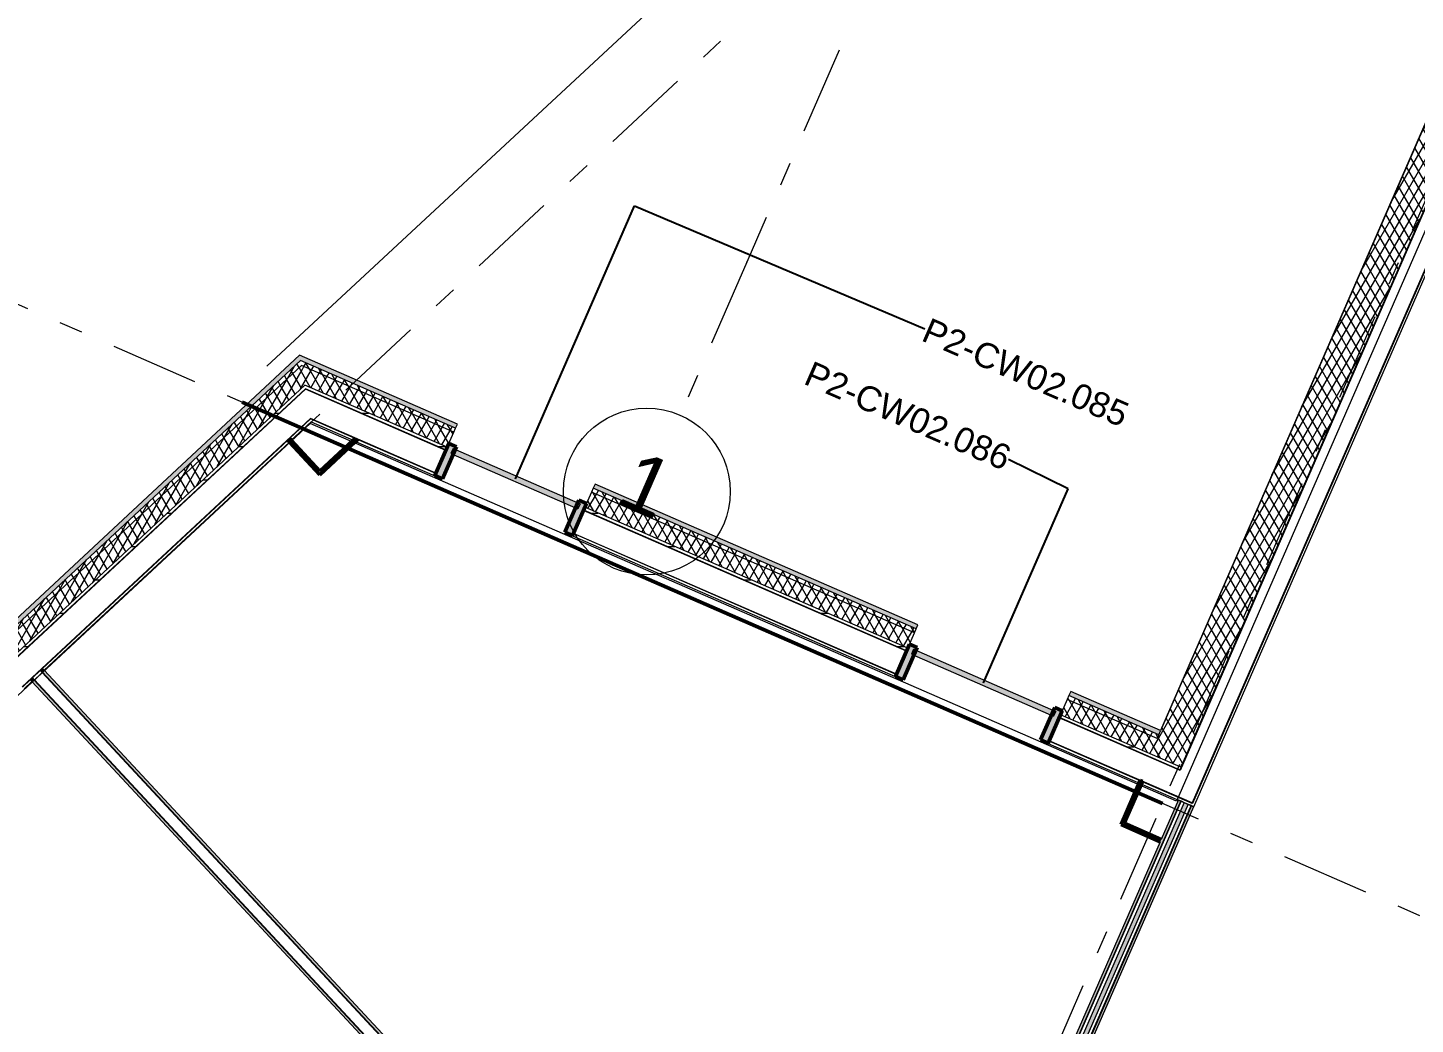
# Model space of a CAD drawing. Header units: millimetres. Extents: x -50172 to 90294, y -80883 to 25069.
# Drawn here: x -4843 to 3473, y -7864 to -1891 of the extents above; entities that cross this region are included whole.
import ezdxf
from ezdxf.enums import TextEntityAlignment as Align

# ---------------------------------------------------------------- set-up
doc = ezdxf.new("R2010")
doc.units = ezdxf.units.MM
doc.header["$MEASUREMENT"] = 0
doc.linetypes.add('Double Dashed', pattern=[1093.611073, 529.166651, -211.666656, 141.111112, -211.666656])
for name, color, linetype in [('A-15-MG_Structural_Grid', 7, 'Continuous'), ('New_A-15-MG_Structural_Grid_Phase_2', 7, 'Continuous'), ('New_A-20-M_Floor_Slab', 7, 'Continuous'), ('New_A-25-M_Curtain_Wall', 7, 'Continuous'), ('New_A-25-M_Wall_Ext', 7, 'Continuous'), ('New_A-25-M_Wall_Int', 7, 'Continuous'), ('New_ArchiCAD Door Markers', 7, 'Continuous'), ('New_ArchiCAD Doors', 7, 'Continuous'), ('New_ArchiCAD Windows', 7, 'Continuous')]:
    doc.layers.add(name, color=color, linetype=linetype)
for name, color, linetype, lineweight, true_color in [('A-15-MG_Structural_Grid_Pen_No__163', 7, 'Continuous', 0, 0x750077), ('A-25-M_Curtain_Wall_Pen_No__46', 7, 'Continuous', 35, 0x444444), ('New_A-15-MG_Structural_Grid_Phase_2_Pen_No__222', 7, 'Continuous', 13, 0x65af33), ('New_A-25-M_Curtain_Wall_Pen_No__144', 7, 'Continuous', 0, 0xc8c8c8), ('New_A-25-M_Curtain_Wall_Pen_No__165', 7, 'Continuous', 0, 0x006060), ('New_A-25-M_Curtain_Wall_Pen_No__27', 7, 'Continuous', 50, 0x2a2a2a), ('New_A-25-M_Wall_Ext_Pen_No__107', 7, 'Continuous', 15, 0xa6a6a6), ('New_A-25-M_Wall_Ext_Pen_No__27', 7, 'Continuous', 50, 0x2a2a2a), ('New_A-25-M_Wall_Int_Pen_No__107', 7, 'Continuous', 15, 0xa6a6a6), ('New_A-25-M_Wall_Int_Pen_No__27', 7, 'Continuous', 50, 0x2a2a2a), ('New_ArchiCAD Doors_Pen_No__43', 7, 'Continuous', 30, 0x444444), ('New_ArchiCAD Doors_Pen_No__63', 7, 'Continuous', 20, 0x606060)]:
    doc.layers.add(name, color=color, linetype=linetype, lineweight=lineweight, true_color=true_color)
for name, color, linetype, lineweight in [('A-25-M_Curtain_Wall_Pen_No__85', 8, 'Continuous', 20), ('New_A-20-M_Floor_Slab_Pen_No__89', 8, 'Continuous', 20), ('New_A-25-M_Curtain_Wall_Pen_No__1', 7, 'Continuous', 13), ('New_A-25-M_Wall_Ext_Pen_No__1', 7, 'Continuous', 13), ('New_A-25-M_Wall_Int_Pen_No__1', 7, 'Continuous', 13), ('New_A-95-P_Drawing_Pen_No__1', 7, 'Continuous', 13), ('New_A-95-P_Drawing_Pen_No__156', 5, 'Continuous', 50), ('New_ArchiCAD Door Markers_Pen_No__1', 7, 'Continuous', 13), ('New_ArchiCAD Door Markers_Pen_No__5', 7, 'Continuous', 25), ('New_ArchiCAD Doors_Pen_No__1', 7, 'Continuous', 13), ('New_ArchiCAD Windows_Pen_No__1', 7, 'Continuous', 13)]:
    doc.layers.add(name, color=color, linetype=linetype, lineweight=lineweight)
doc.styles.add('GENERATED_STYLE_2', font='')
doc.styles.add('GENERATED_STYLE_4', font='')
doc.styles.get('GENERATED_STYLE_2').set_extended_font_data('Swis721 BT', bold=True)
doc.styles.get('GENERATED_STYLE_4').set_extended_font_data('Swis721 BT')
doc.linetypes.add('Double Slash', pattern='A,0,[1,EC-MA-00-03-DR-A-00371 Phase 2 Central Wing Third Floor GA-S2-P161.Shx,S=15.679012,R=0,X=0,Y=0],-1975.555563,0', length=1975.555563)
doc.dimstyles.new('GENERATED_STYLE__2', dxfattribs={"dimtxt": 0.18, "dimasz": 273.6, "dimexe": 0.18, "dimexo": 0.0625, "dimgap": 0.09, "dimtad": 0, "dimtih": 1, "dimtoh": 1, "dimdec": 4, "dimzin": 0, "dimdsep": 46, "dimcen": 0.09, "dimadec": 0, "dimazin": 0, "dimtfac": 1, "dimtdec": 4, "dimtmove": 0, "dimatfit": 3, "dimldrblk": 'ARROWHEAD_5', "dimfxl": 1, "dimtolj": 1, "dimtzin": 0, "dimarcsym": 0})
pattern_1 = [(60, (0, 0), (-43.30127, 25), []), (120, (0, 0), (43.30127, 25), [])]
pattern_2 = [(0, (0, 0), (0, 200), [])]
pattern_3 = [(156.4404, (0, 0), (69.2305, 158.7675), [0, -100]), (156.4404, (-80.45, -59.4), (69.2305, 158.7675), [0, -100])]
pattern_4 = [(222.9404, (0, 0), (-117.9937, 126.797), [0, -100]), (222.9404, (22.4, -97.46), (-117.9937, 126.797), [0, -100])]

# ---------------------------------------------------------------- blocks, each defined once
blk = doc.blocks.new('Slab_3_1', base_point=(-21949.4, -20986.7))
at = {"layer": 'New_A-20-M_Floor_Slab_Pen_No__89', "linetype": 'Continuous', "flags": 128}
blk.add_lwpolyline([(2041.7, -22791.9), (9993.6, -4555.7), (6071.3, -2845.4), (6261, -2410.4), (4700.2, -1729.9), (4510.6, -2164.8), (4033.4, -1956.7), (2040.8, -6526.2), (-3151, -4262.3), (-10733.6, -11317.1), (-11116.4, -10905.7), (-21949.5, -20986.6)], dxfattribs=at)
blk = doc.blocks.new('*X761')
at = {"layer": 'New_A-25-M_Wall_Int_Pen_No__107', "linetype": 'Continuous'}
blk.add_hatch(color=256, dxfattribs=at).paths.add_polyline_path([(936.6, -9172.7), (937.2, -9174), (937.6, -9173.1)])
blk = doc.blocks.new('*X762')
at = {"layer": 'New_A-25-M_Wall_Int_Pen_No__107', "linetype": 'Continuous'}
blk.add_hatch(color=256, dxfattribs=at).paths.add_polyline_path([(960.5, -9183.1), (2111.5, -6543.4), (2088.6, -6533.4), (937.6, -9173.1)])
blk = doc.blocks.new('*X763')
at = {"layer": 'New_A-25-M_Wall_Int_Pen_No__107', "linetype": 'Continuous'}
blk.add_hatch(color=256, dxfattribs=at).paths.add_polyline_path([(950.5, -9206), (960.5, -9183.1), (937.6, -9173.1), (937.2, -9174), (949.6, -9205.6)])
blk = doc.blocks.new('Wall_226_1', base_point=(2145.4, -6558.2))
at = {"layer": 'New_A-25-M_Wall_Int_Pen_No__107', "linetype": 'Continuous'}
for points in [[(931.3, -9130), (2067.5, -6524.2), (2053.8, -6518.2), (917.5, -9124)], [(975.2, -9241.8), (2145.4, -6558.2), (2131.7, -6552.2), (961.5, -9235.8)], [(931.3, -9130), (917.5, -9124), (925.3, -9143.7)], [(975.2, -9241.8), (961.5, -9235.8), (969.2, -9255.6)]]:
    blk.add_hatch(color=256, dxfattribs=at).paths.add_polyline_path(points)
at = {"layer": 'New_A-25-M_Wall_Int_Pen_No__107', "linetype": 'Continuous', "lineweight": 0, "true_color": 0x535353}
for points in [[(928, -9144.9), (2070.3, -6525.4), (2067.5, -6524.2), (925.3, -9143.7)], [(962.7, -9233.1), (2131.7, -6552.2), (2128.9, -6551), (959.9, -9231.9)], [(928, -9144.9), (925.3, -9143.7), (926.8, -9147.6)], [(962.7, -9233.1), (959.9, -9231.9), (961.5, -9235.8)]]:
    blk.add_hatch(color=251, dxfattribs=at).paths.add_polyline_path(points)
at = {"layer": 'New_A-25-M_Wall_Int_Pen_No__1', "linetype": 'Continuous'}
for p, q in [((2067.5, -6524.2), (925.3, -9143.7)), ((2070.3, -6525.4), (926.8, -9147.6)), ((2088.6, -6533.4), (937.6, -9173.1)), ((2111.5, -6543.4), (950.5, -9206)), ((2128.9, -6551), (959.9, -9231.9)), ((2131.7, -6552.2), (961.5, -9235.8)), ((937.6, -9173.1), (936.6, -9172.7)), ((950.5, -9206), (949.6, -9205.6))]:
    blk.add_line(p, q, dxfattribs=at)
at = {"layer": 'New_A-25-M_Wall_Int_Pen_No__1', "linetype": 'Continuous', "flags": 128}
for points in [[(969.2, -9255.6), (2145.4, -6558.2)], [(2053.8, -6518.2), (1950.3, -6755.5)], [(2053.8, -6518.2), (2067.5, -6524.2)], [(2067.5, -6524.2), (2070.3, -6525.4)], [(2070.3, -6525.4), (2088.6, -6533.4)], [(2088.6, -6533.4), (2111.5, -6543.4)], [(2111.5, -6543.4), (2128.9, -6551)], [(2128.9, -6551), (2131.7, -6552.2)], [(2131.7, -6552.2), (2145.4, -6558.2)], [(1944.3, -6769.3), (917.5, -9124)]]:
    blk.add_lwpolyline(points, dxfattribs=at)
at = {"layer": 'New_A-25-M_Wall_Int', "color": 250, "lineweight": 50, "true_color": 0x2a2a2a}
for name in ['*X762', '*X761', '*X763']:
    blk.add_blockref(name, (0, 0), dxfattribs=at)
blk = doc.blocks.new('*X765')
at = {"layer": 'New_A-25-M_Wall_Int_Pen_No__107', "linetype": 'Continuous'}
blk.add_hatch(color=256, dxfattribs=at).paths.add_polyline_path([(-1411.7, -8148.7), (-1406.7, -8178.1), (-950.2, -8377.2), (-940.2, -8354.2)])
blk = doc.blocks.new('*X766')
at = {"layer": 'New_A-25-M_Wall_Int_Pen_No__107', "linetype": 'Continuous'}
blk.add_hatch(color=256, dxfattribs=at).paths.add_polyline_path([(433.9, -8980.7), (927.6, -9196), (937.2, -9174), (936.6, -9172.7), (443.9, -8957.8)])
blk = doc.blocks.new('*X767')
at = {"layer": 'New_A-25-M_Wall_Int_Pen_No__107', "linetype": 'Continuous'}
blk.add_hatch(color=256, dxfattribs=at).paths.add_polyline_path([(927.6, -9196), (949.6, -9205.6), (937.2, -9174)])
blk = doc.blocks.new('Door with Sidelight on Side 2 19_8')
at = {"layer": 'New_ArchiCAD Doors_Pen_No__1', "linetype": 'Continuous'}
for p, q in [((-755, 0), (-755, -15)), ((755, 0), (755, -15)), ((-755, -15), (-755, -18)), ((-755, -18), (-755, -37)), ((-755, -37), (-755, -62)), ((-755, -62), (-755, -82)), ((-755, -82), (-755, -85)), ((755, -15), (755, -18)), ((755, -18), (755, -37)), ((755, -37), (755, -62)), ((755, -62), (755, -82)), ((755, -82), (755, -85)), ((-755, -85), (-755, -100)), ((755, -85), (755, -100))]:
    blk.add_line(p, q, dxfattribs=at)
at = {"layer": 'New_ArchiCAD Doors_Pen_No__43', "linetype": 'Continuous'}
for p, q in [((-748, 0), (-755, 0)), ((-755, 0), (-755, -100)), ((-682, 0), (-748, 0)), ((-748, 0), (-748, -100)), ((-254, 0), (-682, 0)), ((-682, 0), (-682, -100)), ((-682, -100), (-682, 0)), ((-254, -100), (-254, 0)), ((-188, 0), (-254, 0)), ((-254, 0), (-254, -100)), ((-188, -100), (-188, 0)), ((748, 0), (682, 0)), ((682, 0), (682, -100)), ((748, 0), (755, 0)), ((748, -100), (748, 0)), ((755, 0), (755, -100)), ((-748, -100), (-755, -100)), ((-748, -100), (-682, -100)), ((-682, -100), (-254, -100)), ((-254, -100), (-188, -100)), ((682, -100), (748, -100)), ((748, -100), (755, -100))]:
    blk.add_line(p, q, dxfattribs=at)
at = {"layer": 'New_ArchiCAD Doors_Pen_No__63', "linetype": 'Continuous'}
blk.add_line((682, 0), (682, 870), dxfattribs=at)
blk.add_arc((682, 0), 870, 90, 180, dxfattribs=at)
blk = doc.blocks.new('Door Stamp 17_34')
at = {"layer": 'New_ArchiCAD Door Markers_Pen_No__5', "linetype": 'Continuous'}
for p, q in [((770.5, -108), (-206.6, -108)), ((-206.6, -108), (-206.6, -319.8)), ((770.5, -319.8), (770.5, -108)), ((-206.6, -319.8), (770.5, -319.8)), ((-206.6, -319.8), (770.5, -319.8))]:
    blk.add_line(p, q, dxfattribs=at)
at = {"layer": 'New_ArchiCAD Door Markers_Pen_No__1', "style": 'GENERATED_STYLE_2'}
blk.add_attdef('AC_WIDO_ID', text='', height=150, dxfattribs=at).set_placement((-147.8, -275), align=Align.BOTTOM_LEFT)
blk = doc.blocks.new('Wall_227_1', base_point=(-1499, -8179.3))
at = {"layer": 'New_A-25-M_Wall_Int_Pen_No__107', "linetype": 'Continuous'}
for points in [[(-925.4, -8320.3), (-1419.1, -8105.1), (-1416.1, -8122.7), (-931.4, -8334.1)], [(-959.4, -8398.2), (-1402, -8205.2), (-1399, -8222.9), (-965.4, -8412)], [(458.7, -8923.9), (452.7, -8937.6), (911.5, -9137.7), (917.5, -9124)], [(424.7, -9001.8), (418.7, -9015.5), (955.5, -9249.6), (961.5, -9235.8)], [(911.5, -9137.7), (925.3, -9143.7), (917.5, -9124)], [(955.5, -9249.6), (969.2, -9255.6), (961.5, -9235.8)]]:
    blk.add_hatch(color=256, dxfattribs=at).paths.add_polyline_path(points)
at = {"layer": 'New_A-25-M_Wall_Int_Pen_No__107', "linetype": 'Continuous', "lineweight": 0, "true_color": 0x535353}
for points in [[(-1416.1, -8122.7), (-1415.5, -8126.3), (-932.6, -8336.8), (-931.4, -8334.1)], [(-1402.6, -8201.7), (-1402, -8205.2), (-959.4, -8398.2), (-958.2, -8395.5)], [(451.5, -8940.4), (924.1, -9146.4), (925.3, -9143.7), (452.7, -8937.6)], [(424.7, -9001.8), (958.7, -9234.6), (959.9, -9231.9), (425.9, -8999)], [(924.1, -9146.4), (926.8, -9147.6), (925.3, -9143.7)], [(958.7, -9234.6), (961.5, -9235.8), (959.9, -9231.9)]]:
    blk.add_hatch(color=251, dxfattribs=at).paths.add_polyline_path(points)
at = {"layer": 'New_A-25-M_Wall_Int_Pen_No__1', "linetype": 'Continuous'}
for p, q in [((-1416.1, -8122.7), (-931.4, -8334.1)), ((-1415.5, -8126.3), (-932.6, -8336.8)), ((-1411.7, -8148.7), (-940.2, -8354.2)), ((-1406.7, -8178.1), (-950.2, -8377.2)), ((-1402.6, -8201.7), (-958.2, -8395.5)), ((-1402, -8205.2), (-959.4, -8398.2)), ((-959.4, -8398.2), (-965.4, -8412)), ((-958.2, -8395.5), (-959.4, -8398.2)), ((-950.2, -8377.2), (-958.2, -8395.5)), ((-940.2, -8354.2), (-950.2, -8377.2)), ((-932.6, -8336.8), (-940.2, -8354.2)), ((-931.4, -8334.1), (-932.6, -8336.8)), ((-925.4, -8320.3), (-931.4, -8334.1)), ((433.9, -8980.7), (425.9, -8999)), ((443.9, -8957.8), (433.9, -8980.7)), ((433.9, -8980.7), (927.6, -9196)), ((451.5, -8940.4), (443.9, -8957.8)), ((443.9, -8957.8), (919.2, -9165.1)), ((452.7, -8937.6), (451.5, -8940.4)), ((451.5, -8940.4), (924.1, -9146.4)), ((458.7, -8923.9), (452.7, -8937.6)), ((452.7, -8937.6), (911.5, -9137.7)), ((424.7, -9001.8), (418.7, -9015.5)), ((425.9, -8999), (424.7, -9001.8)), ((424.7, -9001.8), (958.7, -9234.6)), ((425.9, -8999), (942.5, -9224.3)), ((911.5, -9137.7), (925.3, -9143.7)), ((924.1, -9146.4), (926.8, -9147.6)), ((919.2, -9165.1), (936.6, -9172.7)), ((927.6, -9196), (949.6, -9205.6)), ((942.5, -9224.3), (959.9, -9231.9)), ((958.7, -9234.6), (961.5, -9235.8))]:
    blk.add_line(p, q, dxfattribs=at)
at = {"layer": 'New_A-25-M_Wall_Int_Pen_No__1', "linetype": 'Continuous', "flags": 128}
for points in [[(-925.4, -8320.3), (-1419.1, -8105.1)], [(-1399, -8222.9), (-965.4, -8412)], [(917.5, -9124), (458.7, -8923.9)], [(418.7, -9015.5), (955.5, -9249.6)], [(969.2, -9255.6), (955.5, -9249.6)]]:
    blk.add_lwpolyline(points, dxfattribs=at)
at = {"layer": 'New_A-25-M_Wall_Int', "color": 250, "lineweight": 50, "true_color": 0x2a2a2a}
for name in ['*X765', '*X766', '*X767']:
    blk.add_blockref(name, (0, 0), dxfattribs=at)
at = {"layer": 'New_ArchiCAD Door Markers'}
ref = blk.add_blockref('Door Stamp 17_34', (-233.4, -8622.1), dxfattribs=dict(at, rotation=336.4404115839915))
ref.add_attrib('AC_WIDO_ID', 'ID03.020', dxfattribs={"layer": 'New_ArchiCAD Door Markers_Pen_No__1', "color": 7, "height": 150, "rotation": 336.44041, "style": 'GENERATED_STYLE_2'}).set_placement((-496.7, -8811.4), align=Align.BOTTOM_LEFT)
at = {"layer": 'New_ArchiCAD Doors', "color": 251, "linetype": 'Continuous', "lineweight": 20, "true_color": 0x606060, "zscale": 1000, "rotation": 336.4404115839915}
blk.add_blockref('Door with Sidelight on Side 2 19_8', (-233.4, -8622.1), dxfattribs=at)
blk = doc.blocks.new('Wall_264_1', base_point=(-2096.2, -8735.1))
at = {"layer": 'New_A-25-M_Wall_Int_Pen_No__107', "linetype": 'Continuous'}
for points in [[(-2085.2, -8724.9), (-4807.2, -5799.9), (-4818.2, -5810.1), (-2096.2, -8735.1)], [(-2023, -8667), (-4745, -5742), (-4756, -5752.2), (-2034, -8677.2)]]:
    blk.add_hatch(color=256, dxfattribs=at).paths.add_polyline_path(points)
at = {"layer": 'New_A-25-M_Wall_Int_Pen_No__107', "linetype": 'Continuous', "lineweight": 0, "true_color": 0x535353}
for points in [[(-2083, -8722.8), (-4805, -5797.8), (-4807.2, -5799.9), (-2085.2, -8724.9)], [(-2034, -8677.2), (-4756, -5752.2), (-4758.2, -5754.2), (-2036.2, -8679.2)]]:
    blk.add_hatch(color=251, dxfattribs=at).paths.add_polyline_path(points)
at = {"layer": 'New_A-25-M_Wall_Int_Pen_No__1', "linetype": 'Continuous'}
for p, q in [((-2085.2, -8724.9), (-4807.2, -5799.9)), ((-2083, -8722.8), (-4805, -5797.8)), ((-2036.2, -8679.2), (-4758.2, -5754.2)), ((-2034, -8677.2), (-4756, -5752.2))]:
    blk.add_line(p, q, dxfattribs=at)
at = {"layer": 'New_A-25-M_Wall_Int_Pen_No__1', "linetype": 'Continuous', "flags": 128}
for points in [[(-4818.2, -5810.1), (-2096.2, -8735.1)], [(-2023, -8667), (-4745, -5742)]]:
    blk.add_lwpolyline(points, dxfattribs=at)
blk = doc.blocks.new('Wall_321_1', base_point=(-3091.7, -4548.3))
at = {"layer": 'New_A-25-M_Wall_Int_Pen_No__107', "linetype": 'Continuous'}
blk.add_hatch(color=256, dxfattribs=at).paths.add_polyline_path([(-3092.4, -4569.5), (-2878, -4369.9), (-2893, -4363.4), (-3091.7, -4548.3)])
at = {"layer": 'New_A-25-M_Wall_Int_Pen_No__27', "linetype": 'Continuous', "flags": 128}
for points in [[(-3092.4, -4569.5), (-2878, -4369.9)], [(-2893, -4363.4), (-3091.7, -4548.3)]]:
    blk.add_lwpolyline(points, dxfattribs=at)
blk = doc.blocks.new('Wall_322_1', base_point=(-3091.7, -4548.3))
at = {"layer": 'New_A-25-M_Wall_Int_Pen_No__107', "linetype": 'Continuous'}
blk.add_hatch(color=256, dxfattribs=at).paths.add_polyline_path([(-3091.7, -4548.3), (-3263.7, -4363.5), (-3274.6, -4373.7), (-3092.4, -4569.5)])
at = {"layer": 'New_A-25-M_Wall_Int_Pen_No__27', "linetype": 'Continuous', "flags": 128}
for points in [[(-3274.6, -4373.7), (-3092.4, -4569.5)], [(-3091.7, -4548.3), (-3263.7, -4363.5)]]:
    blk.add_lwpolyline(points, dxfattribs=at)
blk = doc.blocks.new('Wall_323_1', base_point=(1709.2, -6666.8))
at = {"layer": 'New_A-25-M_Wall_Int_Pen_No__107', "linetype": 'Continuous'}
blk.add_hatch(color=256, dxfattribs=at).paths.add_polyline_path([(1709.2, -6666.8), (1944.3, -6769.3), (1950.3, -6755.5), (1729, -6659)])
at = {"layer": 'New_A-25-M_Wall_Int_Pen_No__27', "linetype": 'Continuous', "flags": 128}
for points in [[(1709.2, -6666.8), (1944.3, -6769.3)], [(1950.3, -6755.5), (1729, -6659)]]:
    blk.add_lwpolyline(points, dxfattribs=at)
blk = doc.blocks.new('Wall_324_1', base_point=(1709.2, -6666.8))
at = {"layer": 'New_A-25-M_Wall_Int_Pen_No__107', "linetype": 'Continuous'}
blk.add_hatch(color=256, dxfattribs=at).paths.add_polyline_path([(1729, -6659), (1838.4, -6408), (1824.7, -6402), (1709.2, -6666.8)])
at = {"layer": 'New_A-25-M_Wall_Int_Pen_No__27', "linetype": 'Continuous', "flags": 128}
for points in [[(1824.7, -6402), (1709.2, -6666.8)], [(1838.4, -6408), (1824.7, -6402)], [(1729, -6659), (1838.4, -6408)]]:
    blk.add_lwpolyline(points, dxfattribs=at)
blk = doc.blocks.new('Wall_478_1', base_point=(3768.4, -1922.9))
at = {"layer": 'New_A-25-M_Wall_Ext_Pen_No__107', "linetype": 'Continuous'}
for points in [[(1946.2, -6103.7), (3769.1, -1923.2), (3768.4, -1922.9), (1945.5, -6103.4)], [(2068.1, -6322.7), (3951.8, -2002.9), (3951.3, -2002.7), (2067.7, -6322.5)], [(1946.2, -6103.7), (1945.5, -6103.4), (1945.9, -6104.3)]]:
    blk.add_hatch(color=256, dxfattribs=at).paths.add_polyline_path(points)
h = blk.add_hatch(dxfattribs=at)
h.set_pattern_fill('Batt_Insulation_0001', color=256, style=0, pattern_type=2)
h.set_pattern_definition(pattern_1)
h.paths.add_polyline_path([(2107.6, -6230.8), (3951.3, -2002.7), (3769.1, -1923.2), (1945.9, -6104.3), (1976.1, -6173.4)])
at = {"layer": 'New_A-25-M_Wall_Ext_Pen_No__107', "linetype": 'Continuous', "lineweight": 0, "true_color": 0x535353}
for points in [[(2063.7, -6340.4), (3954.5, -2004.1), (3951.8, -2002.9), (2060.9, -6339.2)], [(2137.7, -6538.4), (4089.3, -2062.8), (4086.5, -2061.6), (2134.9, -6537.2)], [(2059.7, -6340.8), (2060.5, -6339), (2045.4, -6332.4), (2046.5, -6335.1)], [(2060.1, -6341), (2060.9, -6339.2), (2060.5, -6339), (2059.7, -6340.8)], [(2062.9, -6342.2), (2063.7, -6340.4), (2060.9, -6339.2), (2060.1, -6341)], [(2134.6, -6537.1), (2134.8, -6537.5), (2134.9, -6537.2)], [(2136.9, -6540.3), (2137.7, -6538.4), (2134.9, -6537.2), (2134.8, -6537.5), (2135.8, -6539.8)]]:
    blk.add_hatch(color=251, dxfattribs=at).paths.add_polyline_path(points)
at = {"layer": 'New_A-25-M_Wall_Ext_Pen_No__107', "linetype": 'Continuous'}
h = blk.add_hatch(dxfattribs=at)
h.set_pattern_fill('Plaster_0001', color=256, style=0, pattern_type=2)
h.set_pattern_definition([(246.4404, (0, 0), (-158.7675, 69.2305), [0, -100]), (246.4404, (59.4, -80.45), (-158.7675, 69.2305), [0, -100])])
h.paths.add_polyline_path([(2150.6, -6546.3), (4103, -2068.8), (4089.3, -2062.8), (2136.9, -6540.3)])
h = blk.add_hatch(dxfattribs=at)
h.set_pattern_fill('Batt_Insulation_0001', color=256, style=0, pattern_type=2)
h.set_pattern_definition(pattern_1)
h.paths.add_polyline_path([(2067.7, -6322.5), (2107.6, -6230.8), (1976.1, -6173.4), (2034.8, -6308.1)])
h = blk.add_hatch(dxfattribs=at)
h.set_pattern_fill('Plywood_0001', color=256, style=0, pattern_type=2)
h.set_pattern_definition(pattern_2)
h.paths.add_polyline_path([(2060.5, -6339), (2067.7, -6322.5), (2034.8, -6308.1), (2045.4, -6332.4)])
h = blk.add_hatch(dxfattribs=at)
h.set_pattern_fill('Plywood_0001', color=256, style=0, pattern_type=2)
h.set_pattern_definition(pattern_2)
h.paths.add_polyline_path([(2060.9, -6339.2), (2068.1, -6322.7), (2067.7, -6322.5), (2060.5, -6339)])
h = blk.add_hatch(dxfattribs=at)
h.set_pattern_fill('Plaster_0001', color=256, style=0, pattern_type=2)
h.set_pattern_definition(pattern_3)
h.paths.add_polyline_path([(2135.8, -6539.8), (2136.4, -6541.3), (2136.9, -6540.3)])
h = blk.add_hatch(dxfattribs=at)
h.set_pattern_fill('Plaster_0001', color=256, style=0, pattern_type=2)
h.set_pattern_definition(pattern_3)
h.paths.add_polyline_path([(2136.9, -6540.3), (2136.4, -6541.3), (2144.6, -6560), (2150.6, -6546.3)])
at = {"layer": 'New_A-25-M_Wall_Ext_Pen_No__1', "linetype": 'Continuous'}
for p, q in [((3769.1, -1923.2), (1945.9, -6104.3)), ((3951.8, -2002.9), (2060.9, -6339.2)), ((3954.5, -2004.1), (2062.9, -6342.2)), ((3951.3, -2002.7), (2067.7, -6322.5)), ((4086.5, -2061.6), (2134.9, -6537.2)), ((4089.3, -2062.8), (2136.9, -6540.3)), ((2067.7, -6322.5), (2034.8, -6308.1)), ((2060.5, -6339), (2045.4, -6332.4)), ((2059.7, -6340.8), (2046.5, -6335.1)), ((2060.1, -6341), (2059.7, -6340.8)), ((2062.9, -6342.2), (2060.1, -6341)), ((2060.9, -6339.2), (2060.5, -6339)), ((2068.1, -6322.7), (2067.7, -6322.5)), ((2134.9, -6537.2), (2134.6, -6537.1)), ((2136.9, -6540.3), (2135.8, -6539.8))]:
    blk.add_line(p, q, dxfattribs=at)
at = {"layer": 'New_A-25-M_Wall_Ext_Pen_No__1', "linetype": 'Continuous', "flags": 128}
for points in [[(3768.4, -1922.9), (1945.5, -6103.4)], [(3768.4, -1922.9), (3769.1, -1923.2)], [(3769.1, -1923.2), (3951.3, -2002.7)], [(2150.6, -6546.3), (4103, -2068.8)], [(3951.3, -2002.7), (3951.8, -2002.9)], [(3951.8, -2002.9), (3954.5, -2004.1)], [(3954.5, -2004.1), (4086.5, -2061.6)], [(4086.5, -2061.6), (4089.3, -2062.8)], [(4089.3, -2062.8), (4103, -2068.8)], [(2144.6, -6560), (2150.6, -6546.3)]]:
    blk.add_lwpolyline(points, dxfattribs=at)
blk = doc.blocks.new('Standard grid marker')
at = {"layer": 'A-15-MG_Structural_Grid_Pen_No__163', "linetype": 'Double Dashed'}
for p, q in [((1000, 0), (29726, 0)), ((29726, 0), (30726, 0))]:
    blk.add_line(p, q, dxfattribs=at)
at = {"layer": 'A-15-MG_Structural_Grid_Pen_No__163', "linetype": 'Continuous'}
blk.add_circle((31226, 0), 500, dxfattribs=at)
at = {"layer": 'A-15-MG_Structural_Grid_Pen_No__163', "linetype": 'Double Dashed'}
blk.add_point((29726, 0), dxfattribs=at)
blk.add_point((29726, 0), dxfattribs=at)
at = {"layer": 'A-15-MG_Structural_Grid_Pen_No__163', "style": 'GENERATED_STYLE_4'}
for tag, p in [('AC_MarkerText_1_0', (-500, 41.2)), ('AC_MarkerText_1_1', (31226, 41.2))]:
    blk.add_attdef(tag, text='', height=350, rotation=90, dxfattribs=at).set_placement(p, align=Align.MIDDLE_CENTER)
blk = doc.blocks.new('Standard grid marker_23')
at = {"layer": 'New_A-15-MG_Structural_Grid_Phase_2_Pen_No__222', "linetype": 'Double Dashed'}
blk.add_line((2642.7, 0), (48997.9, 0), dxfattribs=at)
at = {"layer": 'New_A-15-MG_Structural_Grid_Phase_2_Pen_No__222', "style": 'GENERATED_STYLE_4'}
blk.add_attdef('AC_MarkerText_1', text='', height=350, rotation=113.5, dxfattribs=at).set_placement((-500, -1294.1), align=Align.MIDDLE_CENTER)
blk = doc.blocks.new('ARROWHEAD_5')
at = {"color": 0, "linetype": 'Continuous', "lineweight": 0}
blk.add_line((0, 0), (-1, 0), dxfattribs=at)
blk.add_solid([(-1, 0.2679), (0, 0), (-1, -0.2679), (-1, 0.2679)], dxfattribs=at)
blk = doc.blocks.new('Curtain Wall_19_1')
at = {"layer": 'New_A-25-M_Curtain_Wall_Pen_No__144', "linetype": 'Continuous'}
for points in [[(402.7, -5798.3), (486.6, -5605.8), (440.8, -5585.8), (356.8, -5778.3)], [(1273.5, -6178), (1357.4, -5985.5), (1311.6, -5965.5), (1227.6, -6158)]]:
    blk.add_hatch(color=256, dxfattribs=at).paths.add_polyline_path(points)
at = {"layer": 'New_A-25-M_Curtain_Wall_Pen_No__165', "linetype": 'Continuous', "lineweight": 0, "true_color": 0x001818}
blk.add_hatch(color=168, dxfattribs=at).paths.add_polyline_path([(452.9, -5645.6), (1305.3, -6017.3), (1318.1, -5988), (465.7, -5616.3)])
at = {"layer": 'New_A-25-M_Curtain_Wall_Pen_No__1', "linetype": 'Continuous'}
for p, q in [((465.7, -5616.3), (452.9, -5645.6)), ((452.9, -5645.6), (1305.3, -6017.3)), ((465.7, -5616.3), (1318.1, -5988)), ((1318.1, -5988), (1305.3, -6017.3))]:
    blk.add_line(p, q, dxfattribs=at)
at = {"layer": 'New_A-25-M_Curtain_Wall_Pen_No__27', "linetype": 'Continuous'}
for p, q in [((440.8, -5585.8), (356.8, -5778.3)), ((486.6, -5605.8), (402.7, -5798.3)), ((440.8, -5585.8), (486.6, -5605.8)), ((356.8, -5778.3), (402.7, -5798.3)), ((1311.6, -5965.5), (1227.6, -6158)), ((1357.4, -5985.5), (1273.5, -6178)), ((1311.6, -5965.5), (1357.4, -5985.5)), ((1227.6, -6158), (1273.5, -6178))]:
    blk.add_line(p, q, dxfattribs=at)
blk = doc.blocks.new('Curtain Wall_20_1')
at = {"layer": 'New_A-25-M_Curtain_Wall_Pen_No__144', "linetype": 'Continuous'}
for points in [[(-2356.6, -4595.1), (-2272.7, -4402.6), (-2318.5, -4382.6), (-2402.5, -4575.1)], [(-1577.5, -4934.8), (-1493.5, -4742.3), (-1539.4, -4722.3), (-1623.3, -4914.8)]]:
    blk.add_hatch(color=256, dxfattribs=at).paths.add_polyline_path(points)
at = {"layer": 'New_A-25-M_Curtain_Wall_Pen_No__165', "linetype": 'Continuous', "lineweight": 0, "true_color": 0x001818}
blk.add_hatch(color=168, dxfattribs=at).paths.add_polyline_path([(-2306.4, -4442.4), (-1545.6, -4774.2), (-1532.8, -4744.8), (-2293.6, -4413.1)])
at = {"layer": 'New_A-25-M_Curtain_Wall_Pen_No__1', "linetype": 'Continuous'}
for p, q in [((-2293.6, -4413.1), (-2306.4, -4442.4)), ((-2306.4, -4442.4), (-1545.6, -4774.2)), ((-2293.6, -4413.1), (-1532.8, -4744.8)), ((-1532.8, -4744.8), (-1545.6, -4774.2))]:
    blk.add_line(p, q, dxfattribs=at)
at = {"layer": 'New_A-25-M_Curtain_Wall_Pen_No__27', "linetype": 'Continuous'}
for p, q in [((-2318.5, -4382.6), (-2402.5, -4575.1)), ((-2272.7, -4402.6), (-2356.6, -4595.1)), ((-2318.5, -4382.6), (-2272.7, -4402.6)), ((-2402.5, -4575.1), (-2356.6, -4595.1)), ((-1539.4, -4722.3), (-1623.3, -4914.8)), ((-1539.4, -4722.3), (-1493.5, -4742.3)), ((-1493.5, -4742.3), (-1577.5, -4934.8)), ((-1623.3, -4914.8), (-1577.5, -4934.8))]:
    blk.add_line(p, q, dxfattribs=at)
blk = doc.blocks.new('Rectangular Window Opening 19_4')
at = {"layer": 'New_ArchiCAD Windows_Pen_No__1', "linetype": 'Continuous'}
for p, q in [((-500, 324), (-500, 339)), ((500, 339), (500, 324)), ((-500, 322), (-500, 324)), ((-500, 172), (-500, 322)), ((500, 324), (500, 322)), ((500, 322), (500, 172)), ((-500, 170), (-500, 172)), ((-500, 152), (-500, 170)), ((500, 172), (500, 170)), ((500, 170), (500, 152)), ((-500, 52), (-500, 152)), ((500, 152), (500, 52)), ((-500, 27), (-500, 52)), ((-500, 0), (-500, 27)), ((500, 52), (500, 27)), ((500, 27), (500, 0))]:
    blk.add_line(p, q, dxfattribs=at)
blk = doc.blocks.new('Rectangular Window Opening 19_5')
at = {"layer": 'New_ArchiCAD Windows_Pen_No__1', "linetype": 'Continuous'}
for p, q in [((-450, 324), (-450, 339)), ((450, 339), (450, 324)), ((-450, 322), (-450, 324)), ((-450, 172), (-450, 322)), ((450, 324), (450, 322)), ((450, 322), (450, 172)), ((-450, 170), (-450, 172)), ((-450, 152), (-450, 170)), ((450, 172), (450, 170)), ((450, 170), (450, 152)), ((-450, 52), (-450, 152)), ((450, 152), (450, 52)), ((-450, 27), (-450, 52)), ((-450, 0), (-450, 27)), ((450, 52), (450, 27)), ((450, 27), (450, 0))]:
    blk.add_line(p, q, dxfattribs=at)
blk = doc.blocks.new('Wall_479_1', base_point=(-3348.9, -3979.7))
at = {"layer": 'New_A-25-M_Wall_Ext_Pen_No__107', "linetype": 'Continuous'}
for points in [[(-2267.8, -4266.2), (-3213.6, -3853.8), (-3208.1, -3885.6), (-2278.5, -4290.9)], [(-2893, -4363.4), (-2878, -4369.9), (-2866, -4358.8), (-2881, -4352.2)], [(491.5, -5469.3), (-1442.8, -4625.9), (-1453.6, -4650.7), (480.7, -5494.1)], [(1945.5, -6103.4), (1408.1, -5869), (1397.3, -5893.8), (1934.8, -6128.1)], [(1934.8, -6128.1), (1935.4, -6128.4), (1945.9, -6104.3), (1945.5, -6103.4)]]:
    blk.add_hatch(color=256, dxfattribs=at).paths.add_polyline_path(points)
h = blk.add_hatch(dxfattribs=at)
h.set_pattern_fill('Batt_Insulation_0001', color=256, style=0, pattern_type=2)
h.set_pattern_definition(pattern_1)
h.paths.add_polyline_path([(-2278.5, -4290.9), (-3208.1, -3885.6), (-3203.1, -3915.1), (-2288.5, -4313.8)])
h = blk.add_hatch(dxfattribs=at)
h.set_pattern_fill('Batt_Insulation_0001', color=256, style=0, pattern_type=2)
h.set_pattern_definition(pattern_1)
h.paths.add_polyline_path([(-2288.5, -4313.8), (-3203.1, -3915.1), (-3183, -4032.9), (-2328.5, -4405.5)])
h = blk.add_hatch(dxfattribs=at)
h.set_pattern_fill('Plywood_0001', color=256, style=0, pattern_type=2)
h.set_pattern_definition(pattern_2)
h.paths.add_polyline_path([(-2328.5, -4405.5), (-3183, -4032.9), (-3179.3, -4054.1), (-2335.7, -4422)])
at = {"layer": 'New_A-25-M_Wall_Ext_Pen_No__107', "linetype": 'Continuous', "lineweight": 0, "true_color": 0x535353}
for points in [[(-2335.7, -4422), (-3179.3, -4054.1), (-3178.9, -4056.5), (-2336.5, -4423.8)], [(-2396.5, -4561.3), (-3148.7, -4233.3), (-3148.3, -4235.7), (-2397.3, -4563.2)], [(423.5, -5625.2), (-1510.7, -4781.7), (-1511.5, -4783.6), (422.7, -5627)], [(362.8, -5764.5), (-1571.5, -4921.1), (-1572.3, -4922.9), (362, -5766.3)], [(2045.4, -6332.4), (1340.2, -6024.9), (1339.4, -6026.7), (2046.5, -6335.1)], [(2134.8, -6537.5), (2134.6, -6537.1), (1279.4, -6164.2), (1278.6, -6166), (2134.1, -6539.1)], [(2134.1, -6539.1), (2135.8, -6539.8), (2134.8, -6537.5)]]:
    blk.add_hatch(color=251, dxfattribs=at).paths.add_polyline_path(points)
at = {"layer": 'New_A-25-M_Wall_Ext_Pen_No__107', "linetype": 'Continuous'}
h = blk.add_hatch(dxfattribs=at)
h.set_pattern_fill('Plaster_0001', color=256, style=0, pattern_type=2)
h.set_pattern_definition(pattern_3)
h.paths.add_polyline_path([(-2881, -4352.2), (-3148.3, -4235.7), (-3145.3, -4253.3), (-2893, -4363.4)])
h = blk.add_hatch(dxfattribs=at)
h.set_pattern_fill('Plaster_0001', color=256, style=0, pattern_type=2)
h.set_pattern_definition(pattern_3)
h.paths.add_polyline_path([(-2878, -4369.9), (-2403.3, -4576.9), (-2397.3, -4563.2), (-2866, -4358.8)])
h = blk.add_hatch(dxfattribs=at)
h.set_pattern_fill('Batt_Insulation_0001', color=256, style=0, pattern_type=2)
h.set_pattern_definition(pattern_1)
h.paths.add_polyline_path([(480.7, -5494.1), (-1453.6, -4650.7), (-1463.6, -4673.6), (470.7, -5517)])
h = blk.add_hatch(dxfattribs=at)
h.set_pattern_fill('Batt_Insulation_0001', color=256, style=0, pattern_type=2)
h.set_pattern_definition(pattern_1)
h.paths.add_polyline_path([(470.7, -5517), (-1463.6, -4673.6), (-1503.5, -4765.2), (430.7, -5608.7)])
h = blk.add_hatch(dxfattribs=at)
h.set_pattern_fill('Plywood_0001', color=256, style=0, pattern_type=2)
h.set_pattern_definition(pattern_2)
h.paths.add_polyline_path([(430.7, -5608.7), (-1503.5, -4765.2), (-1510.7, -4781.7), (423.5, -5625.2)])
h = blk.add_hatch(dxfattribs=at)
h.set_pattern_fill('Plaster_0001', color=256, style=0, pattern_type=2)
h.set_pattern_definition(pattern_3)
h.paths.add_polyline_path([(362, -5766.3), (-1572.3, -4922.9), (-1578.3, -4936.7), (356, -5780.1)])
h = blk.add_hatch(dxfattribs=at)
h.set_pattern_fill('Batt_Insulation_0001', color=256, style=0, pattern_type=2)
h.set_pattern_definition(pattern_1)
h.paths.add_polyline_path([(1935.4, -6128.4), (1397.3, -5893.8), (1387.3, -5916.7), (1925.4, -6151.3)])
h = blk.add_hatch(dxfattribs=at)
h.set_pattern_fill('Batt_Insulation_0001', color=256, style=0, pattern_type=2)
h.set_pattern_definition(pattern_1)
h.paths.add_polyline_path([(1925.4, -6151.3), (1387.3, -5916.7), (1347.4, -6008.4), (1885.4, -6243)])
h = blk.add_hatch(dxfattribs=at)
h.set_pattern_fill('Plywood_0001', color=256, style=0, pattern_type=2)
h.set_pattern_definition(pattern_2)
h.paths.add_polyline_path([(2034.8, -6308.1), (1347.4, -6008.4), (1340.2, -6024.9), (2045.4, -6332.4)])
h = blk.add_hatch(dxfattribs=at)
h.set_pattern_fill('Batt_Insulation_0001', color=256, style=0, pattern_type=2)
h.set_pattern_definition(pattern_1)
h.paths.add_polyline_path([(1885.4, -6243), (2034.8, -6308.1), (1976.1, -6173.4), (1925.4, -6151.3)])
h = blk.add_hatch(dxfattribs=at)
h.set_pattern_fill('Batt_Insulation_0001', color=256, style=0, pattern_type=2)
h.set_pattern_definition(pattern_1)
h.paths.add_polyline_path([(1925.4, -6151.3), (1976.1, -6173.4), (1961.4, -6139.8), (1935.4, -6128.4)])
h = blk.add_hatch(dxfattribs=at)
h.set_pattern_fill('Batt_Insulation_0001', color=256, style=0, pattern_type=2)
h.set_pattern_definition(pattern_1)
h.paths.add_polyline_path([(1935.4, -6128.4), (1961.4, -6139.8), (1945.9, -6104.3)])
h = blk.add_hatch(dxfattribs=at)
h.set_pattern_fill('Plaster_0001', color=256, style=0, pattern_type=2)
h.set_pattern_definition(pattern_3)
h.paths.add_polyline_path([(2136.4, -6541.3), (2135.8, -6539.8), (1278.6, -6166), (1272.6, -6179.8), (2130.9, -6554)])
h = blk.add_hatch(dxfattribs=at)
h.set_pattern_fill('Plaster_0001', color=256, style=0, pattern_type=2)
h.set_pattern_definition(pattern_3)
h.paths.add_polyline_path([(2130.9, -6554), (2144.6, -6560), (2136.4, -6541.3)])
at = {"layer": 'New_A-25-M_Wall_Ext_Pen_No__1', "linetype": 'Continuous'}
for p, q in [((-2278.5, -4290.9), (-3208.1, -3885.6)), ((-2288.5, -4313.8), (-3203.1, -3915.1)), ((-2328.5, -4405.5), (-3183, -4032.9)), ((-2335.7, -4422), (-3179.3, -4054.1)), ((-2336.5, -4423.8), (-3178.9, -4056.5)), ((-2396.5, -4561.3), (-3148.7, -4233.3)), ((-2881, -4352.2), (-3148.3, -4235.7)), ((-2866, -4358.8), (-2881, -4352.2)), ((-2397.3, -4563.2), (-2866, -4358.8)), ((480.7, -5494.1), (-1453.6, -4650.7)), ((470.7, -5517), (-1463.6, -4673.6)), ((422.7, -5627), (-1511.5, -4783.6)), ((423.5, -5625.2), (-1510.7, -4781.7)), ((430.7, -5608.7), (-1503.5, -4765.2)), ((362, -5766.3), (-1572.3, -4922.9)), ((362.8, -5764.5), (-1571.5, -4921.1)), ((1935.4, -6128.4), (1397.3, -5893.8)), ((1925.4, -6151.3), (1387.3, -5916.7)), ((2046.5, -6335.1), (1339.4, -6026.7)), ((2045.4, -6332.4), (1340.2, -6024.9)), ((2034.8, -6308.1), (1347.4, -6008.4)), ((1925.4, -6151.3), (1935.4, -6128.4)), ((1935.4, -6128.4), (1945.9, -6104.3)), ((2135.8, -6539.8), (1278.6, -6166)), ((2134.6, -6537.1), (1279.4, -6164.2))]:
    blk.add_line(p, q, dxfattribs=at)
at = {"layer": 'New_A-25-M_Wall_Ext_Pen_No__1', "linetype": 'Continuous', "flags": 128}
for points in [[(-2267.8, -4266.2), (-3213.6, -3853.8)], [(-3145.3, -4253.3), (-2893, -4363.4)], [(-2878, -4369.9), (-2403.3, -4576.9)], [(491.5, -5469.3), (-1442.8, -4625.9)], [(-1578.3, -4936.7), (356, -5780.1)], [(1945.5, -6103.4), (1408.1, -5869)], [(1272.6, -6179.8), (2144.6, -6560)]]:
    blk.add_lwpolyline(points, dxfattribs=at)
at = {"layer": 'New_A-25-M_Wall_Ext_Pen_No__27', "linetype": 'Continuous'}
for p, q in [((-2881, -4352.2), (-2893, -4363.4)), ((-2878, -4369.9), (-2866, -4358.8))]:
    blk.add_line(p, q, dxfattribs=at)
at = {"layer": 'New_ArchiCAD Windows', "color": 251, "linetype": 'Continuous', "lineweight": 20, "true_color": 0x606060, "zscale": 1000, "rotation": 156.4404115839914}
for name, p in [('Rectangular Window Opening 19_5', (-1855.3, -4446)), ('Rectangular Window Opening 19_4', (949.8, -5669.2))]:
    blk.add_blockref(name, p, dxfattribs=at)
blk = doc.blocks.new('Wall_480_1', base_point=(-3348.9, -3979.7))
at = {"layer": 'New_A-25-M_Wall_Ext_Pen_No__107', "linetype": 'Continuous'}
for points in [[(-3213.6, -3853.8), (-5096, -5605.5), (-5077.6, -5625.2), (-3208.1, -3885.6)], [(-3274.6, -4373.7), (-3263.7, -4363.5), (-3273.9, -4352.5), (-3284.9, -4362.7)], [(-4756, -5752.2), (-4745, -5742), (-4755.2, -5731), (-4766.2, -5741.2)], [(-4818.2, -5810.1), (-4807.2, -5799.9), (-4817.4, -5788.9), (-4828.4, -5799.1)]]:
    blk.add_hatch(color=256, dxfattribs=at).paths.add_polyline_path(points)
h = blk.add_hatch(dxfattribs=at)
h.set_pattern_fill('Batt_Insulation_0001', color=256, style=0, pattern_type=2)
h.set_pattern_definition(pattern_1)
h.paths.add_polyline_path([(-3208.1, -3885.6), (-5077.6, -5625.2), (-5060.5, -5643.5), (-3203.1, -3915.1)])
h = blk.add_hatch(dxfattribs=at)
h.set_pattern_fill('Batt_Insulation_0001', color=256, style=0, pattern_type=2)
h.set_pattern_definition(pattern_1)
h.paths.add_polyline_path([(-3203.1, -3915.1), (-5060.5, -5643.5), (-4992.4, -5716.8), (-3183, -4032.9)])
h = blk.add_hatch(dxfattribs=at)
h.set_pattern_fill('Plywood_0001', color=256, style=0, pattern_type=2)
h.set_pattern_definition(pattern_2)
h.paths.add_polyline_path([(-3183, -4032.9), (-4992.4, -5716.8), (-4980.2, -5729.9), (-3179.3, -4054.1)])
at = {"layer": 'New_A-25-M_Wall_Ext_Pen_No__107', "linetype": 'Continuous', "lineweight": 0, "true_color": 0x535353}
for points in [[(-3179.3, -4054.1), (-4980.2, -5729.9), (-4978.8, -5731.4), (-3178.9, -4056.5)], [(-4815.2, -5786.8), (-3148.3, -4235.7), (-3148.7, -4233.3), (-4816.6, -5785.4)], [(-4818.8, -5787.4), (-4876.6, -5841.2), (-4875.3, -5842.7), (-4817.4, -5788.9)], [(-4817.4, -5788.9), (-4815.2, -5786.8), (-4816.6, -5785.4), (-4818.8, -5787.4)], [(-4807.2, -5799.9), (-4805, -5797.8), (-4815.2, -5786.8), (-4817.4, -5788.9)], [(-4758.2, -5754.2), (-4756, -5752.2), (-4766.2, -5741.2), (-4768.4, -5743.2)]]:
    blk.add_hatch(color=251, dxfattribs=at).paths.add_polyline_path(points)
at = {"layer": 'New_A-25-M_Wall_Ext_Pen_No__107', "linetype": 'Continuous'}
h = blk.add_hatch(dxfattribs=at)
h.set_pattern_fill('Plaster_0001', color=256, style=0, pattern_type=2)
h.set_pattern_definition(pattern_4)
h.paths.add_polyline_path([(-3263.7, -4363.5), (-3145.3, -4253.3), (-3148.3, -4235.7), (-3273.9, -4352.5)])
h = blk.add_hatch(dxfattribs=at)
h.set_pattern_fill('Plaster_0001', color=256, style=0, pattern_type=2)
h.set_pattern_definition(pattern_4)
h.paths.add_polyline_path([(-4745, -5742), (-3274.6, -4373.7), (-3284.9, -4362.7), (-4755.2, -5731)])
h = blk.add_hatch(dxfattribs=at)
h.set_pattern_fill('Plaster_0001', color=256, style=0, pattern_type=2)
h.set_pattern_definition(pattern_4)
h.paths.add_polyline_path([(-4828.4, -5799.1), (-4875.3, -5842.7), (-4865, -5853.7), (-4818.2, -5810.1)])
at = {"layer": 'New_A-25-M_Wall_Ext_Pen_No__1', "linetype": 'Continuous'}
for p, q in [((-3208.1, -3885.6), (-5077.6, -5625.2)), ((-3203.1, -3915.1), (-5060.5, -5643.5)), ((-3183, -4032.9), (-4992.4, -5716.8)), ((-3179.3, -4054.1), (-4980.2, -5729.9)), ((-3178.9, -4056.5), (-4978.8, -5731.4)), ((-3148.7, -4233.3), (-4816.6, -5785.4)), ((-3148.3, -4235.7), (-3273.9, -4352.5)), ((-3284.9, -4362.7), (-4755.2, -5731)), ((-3273.9, -4352.5), (-3284.9, -4362.7)), ((-4755.2, -5731), (-4766.2, -5741.2)), ((-4745, -5742), (-4755.2, -5731)), ((-4818.8, -5787.4), (-4876.6, -5841.2)), ((-4828.4, -5799.1), (-4875.3, -5842.7)), ((-4817.4, -5788.9), (-4828.4, -5799.1)), ((-4828.4, -5799.1), (-4818.2, -5810.1)), ((-4816.6, -5785.4), (-4818.8, -5787.4)), ((-4817.4, -5788.9), (-4807.2, -5799.9)), ((-4768.4, -5743.2), (-4815.2, -5786.8)), ((-4805, -5797.8), (-4815.2, -5786.8)), ((-4758.2, -5754.2), (-4768.4, -5743.2)), ((-4756, -5752.2), (-4766.2, -5741.2))]:
    blk.add_line(p, q, dxfattribs=at)
at = {"layer": 'New_A-25-M_Wall_Ext_Pen_No__1', "linetype": 'Continuous', "flags": 128}
for points in [[(-3213.6, -3853.8), (-5096, -5605.5)], [(-3263.7, -4363.5), (-3145.3, -4253.3)], [(-4745, -5742), (-3274.6, -4373.7)], [(-4865, -5853.7), (-4818.2, -5810.1)]]:
    blk.add_lwpolyline(points, dxfattribs=at)
at = {"layer": 'New_A-25-M_Wall_Ext_Pen_No__27', "linetype": 'Continuous'}
for p, q in [((-3284.9, -4362.7), (-3274.6, -4373.7)), ((-3263.7, -4363.5), (-3273.9, -4352.5))]:
    blk.add_line(p, q, dxfattribs=at)
blk = doc.blocks.new('Standard grid marker_44')
at = {"layer": 'New_A-15-MG_Structural_Grid_Phase_2_Pen_No__222', "linetype": 'Double Dashed'}
blk.add_line((1905, 0), (37382, 0), dxfattribs=at)
at = {"layer": 'New_A-15-MG_Structural_Grid_Phase_2_Pen_No__222', "style": 'GENERATED_STYLE_4'}
for tag, p in [('AC_MarkerText_1_0', (-500, 946.2)), ('AC_MarkerText_1_1', (39787, 946.2))]:
    blk.add_attdef(tag, text='', height=350, rotation=270, dxfattribs=at).set_placement(p, align=Align.MIDDLE_CENTER)
blk = doc.blocks.new('Standard grid marker_45')
at = {"layer": 'New_A-15-MG_Structural_Grid_Phase_2_Pen_No__222', "linetype": 'Double Dashed'}
blk.add_line((2937.8, 0), (29897.5, 0), dxfattribs=at)
at = {"layer": 'New_A-15-MG_Structural_Grid_Phase_2_Pen_No__222', "style": 'GENERATED_STYLE_4'}
for tag, p in [('AC_MarkerText_1_0', (-500, 43.4)), ('AC_MarkerText_1_1', (33335.4, 43.4))]:
    blk.add_attdef(tag, text='', height=350, rotation=180, dxfattribs=at).set_placement(p, align=Align.MIDDLE_CENTER)

msp = doc.modelspace()

# ---------------------------------------------------------------- linework, layer by layer
at = {"layer": 'New_A-95-P_Drawing_Pen_No__1', "linetype": 'Continuous'}
msp.add_line((-3409.4, -3919.9), (404.1, -374.2), dxfattribs=at)
at = {"layer": 'New_A-95-P_Drawing_Pen_No__156', "linetype": 'Double Slash', "flags": 128}
msp.add_lwpolyline([(1958.2, -6540.7), (-3557.9, -4135.4)], dxfattribs=at)

# ---------------------------------------------------------------- block references
at = {"layer": 'A-15-MG_Structural_Grid', "color": 8, "linetype": 'Continuous', "lineweight": 15}
ref = msp.add_blockref('Standard grid marker', (11348.2, 23952.4), dxfattribs=dict(at, zscale=1000, rotation=246.440411583993))
ref.add_attrib('AC_MarkerText_1_1', '1', dxfattribs={"layer": 'A-15-MG_Structural_Grid_Pen_No__163', "color": 216, "true_color": 0x750077, "height": 350, "rotation": 336.44041, "style": 'GENERATED_STYLE_4'}).set_placement((-1132.9, -4629.5), align=Align.MIDDLE_CENTER)
at = {"layer": 'New_A-15-MG_Structural_Grid_Phase_2', "color": 8, "linetype": 'Continuous', "lineweight": 15, "zscale": 1000}
for name, p, rotation in [('Standard grid marker_44', (-9543.7, -32918), 66.44041158399293), ('Standard grid marker_23', (3387.7, 1823.7), 222.9404146370858), ('Standard grid marker_45', (18901.3, -13928.7), 156.4404115840001)]:
    msp.add_blockref(name, p, dxfattribs=dict(at, rotation=rotation))
at = {"layer": 'New_A-20-M_Floor_Slab', "color": 8, "linetype": 'Continuous', "lineweight": 20}
msp.add_blockref('Slab_3_1', (-21949.4, -20986.7), dxfattribs=at)
at = {"layer": 'New_A-25-M_Curtain_Wall', "linetype": 'Continuous', "lineweight": 0}
for name in ['Curtain Wall_20_1', 'Curtain Wall_19_1']:
    msp.add_blockref(name, (0, 0), dxfattribs=at)
at = {"layer": 'New_A-25-M_Wall_Ext', "color": 250, "lineweight": 50, "true_color": 0x2a2a2a}
for name, p in [('Wall_478_1', (3768.4, -1922.9)), ('Wall_480_1', (-3348.9, -3979.7)), ('Wall_479_1', (-3348.9, -3979.7))]:
    msp.add_blockref(name, p, dxfattribs=at)
at = {"layer": 'New_A-25-M_Wall_Int', "color": 250, "lineweight": 50, "true_color": 0x2a2a2a}
for name, p in [('Wall_322_1', (-3091.7, -4548.3)), ('Wall_321_1', (-3091.7, -4548.3)), ('Wall_264_1', (-2096.2, -8735.1)), ('Wall_324_1', (1709.2, -6666.8)), ('Wall_226_1', (2145.4, -6558.2)), ('Wall_323_1', (1709.2, -6666.8)), ('Wall_227_1', (-1499, -8179.3))]:
    msp.add_blockref(name, p, dxfattribs=at)

# ---------------------------------------------------------------- texts
at = {"layer": 'A-25-M_Curtain_Wall_Pen_No__46', "linetype": 'Continuous', "char_height": 150, "rotation": 336.49416, "style": 'GENERATED_STYLE_4'}
for s, insert, attachment_point in [('\\A1;{\\fSwis721 BT|b0|i0|c0|p34;P2-CW02.085}', (534.2, -3694.9), 4), ('\\A1;{\\fSwis721 BT|b0|i0|c0|p34;P2-CW02.086}', (1035.8, -4479.1), 6)]:
    msp.add_mtext(s, dxfattribs=dict(at, insert=insert, attachment_point=attachment_point))

# ---------------------------------------------------------------- leaders
at = {"layer": 'A-25-M_Curtain_Wall_Pen_No__85', "linetype": 'Continuous', "annotation_type": 0, "has_hookline": 1, "text_width": 1535.7, "horizontal_direction": (0.917019, -0.398843, 0)}
for points, hookline_direction in [([(-1919.6, -4593.6), (-1206.4, -2958), (534.1, -3694.8)], 0), ([(885.5, -5816.8), (1392.4, -4654.4), (1035.8, -4479.1)], 1)]:
    msp.add_leader(points, dimstyle='GENERATED_STYLE__2', dxfattribs=dict(at, hookline_direction=hookline_direction))

doc.saveas('drawing.dxf')
